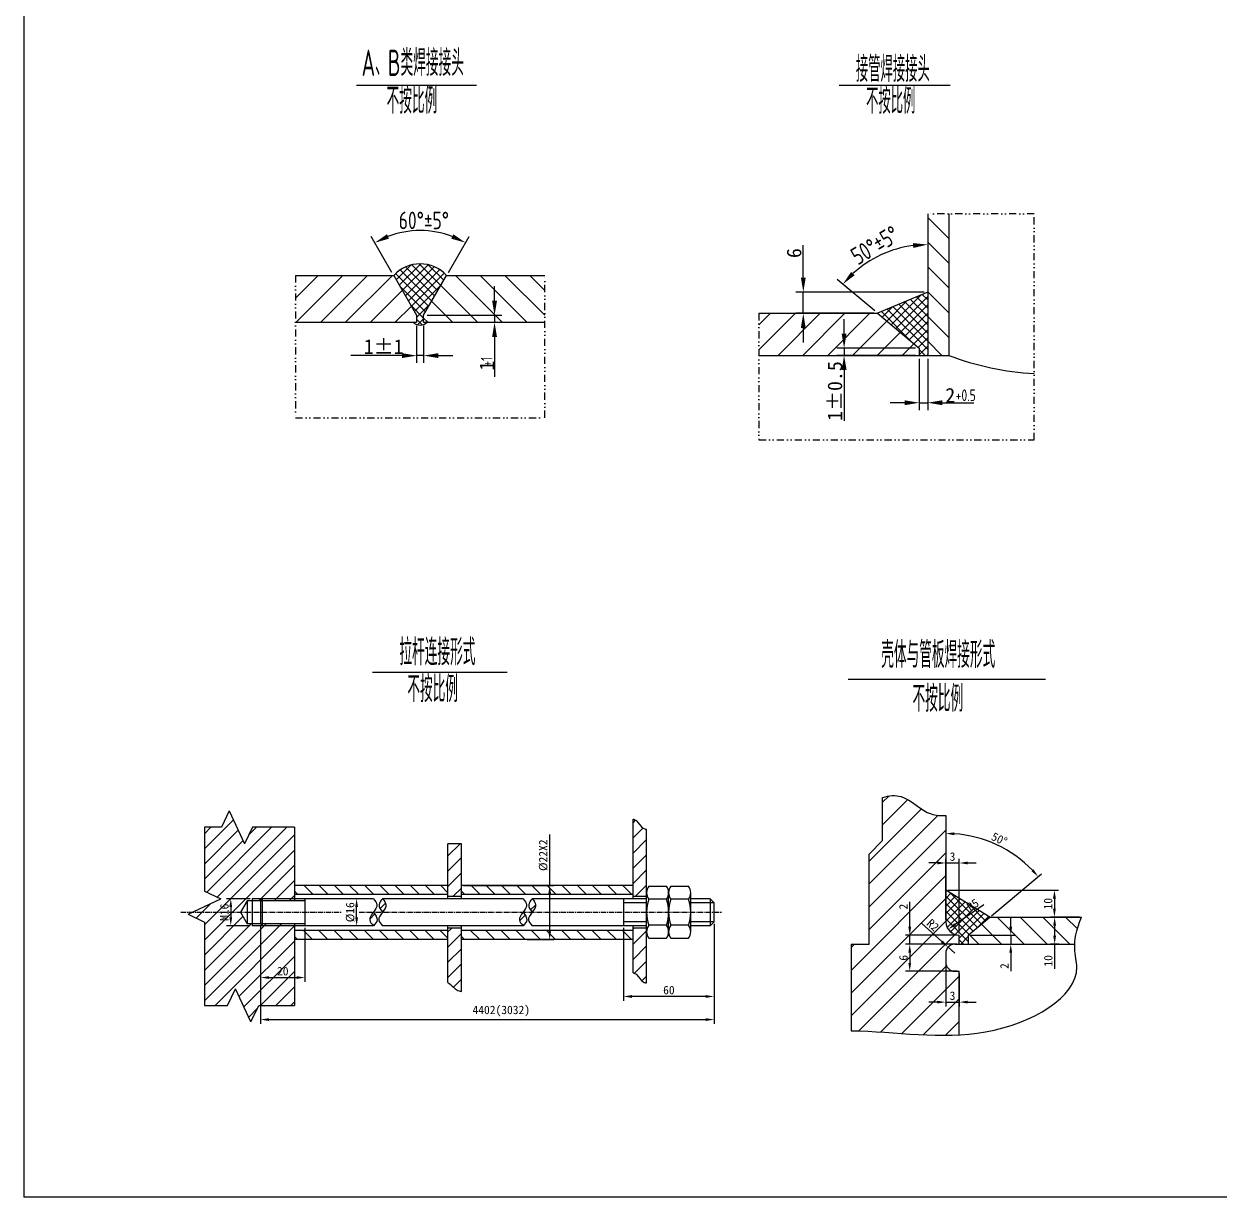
# Model space of a CAD drawing. Header units: millimetres. Extents: x -79479 to -67856, y 5358 to 13535.
# Drawn here: x -79479 to -75238, y 5358 to 9520 of the extents above; entities that cross this region are included whole.
import ezdxf
from ezdxf.enums import TextEntityAlignment as Align
from ezdxf.lldxf.tags import DXFTag

# ---------------------------------------------------------------- set-up
doc = ezdxf.new("R2010")
doc.units = ezdxf.units.MM
doc.linetypes.add('CENTER2', pattern=[28.575, 19.05, -3.175, 3.175, -3.175])
doc.linetypes.add('DIVIDE', pattern=[31.75, 12.7, -6.35, 0, -6.35, 0, -6.35])
for name, color, linetype in [('1', 1, 'Continuous'), ('2', 2, 'DASHED'), ('DIM', 7, 'Continuous'), ('中心线', 1, 'CENTER2'), ('剖面线', 4, 'Continuous'), ('明细', 6, 'Continuous'), ('标注文字', 6, 'Continuous'), ('粗实线', 7, 'Continuous'), ('细实线', 3, 'Continuous')]:
    doc.layers.add(name, color=color, linetype=linetype)
doc.styles.add('SBHZ', font='gbenor.shx', dxfattribs={"width": 0.85, "bigfont": 'gbcbig.shx'})
tags = doc.linetypes.add('DASHED', pattern=[0.75, 0.5, -0.25]).pattern_tags.tags
tags[6:7] = [DXFTag(74, 4), DXFTag(75, 0), DXFTag(340, '0'), DXFTag(46, 1.0), DXFTag(50, 0.0), DXFTag(44, 0.0), DXFTag(45, 0.0)]
tags[4:5] = [DXFTag(74, 4), DXFTag(75, 0), DXFTag(340, '0'), DXFTag(46, 1.0), DXFTag(50, 0.0), DXFTag(44, 0.0), DXFTag(45, 0.0)]
doc.dimstyles.new('ISO-25', dxfattribs={"dimtxt": 2.5, "dimasz": 2.5, "dimexe": 1.25, "dimexo": 0.625, "dimtad": 1, "dimdsep": 46, "dimtxsty": 'Standard', "dimcen": 2.5, "dimadec": 0, "dimazin": 0, "dimtfac": 1, "dimtmove": 0, "dimatfit": 3, "dimfxl": 0, "dimarcsym": 0})
pattern_1 = [(45, (-135349.296, -59050.737), (-26.940768, 26.940768), [])]

# ---------------------------------------------------------------- blocks, each defined once
blk = doc.blocks.new('*D67')
at = {"layer": 'Defpoints', "color": 0}
for p in [(-76207.8, 6711.8), (-75972.7, 6577.3), (-76207.8, 6366.8), (-76051.6, 6350.8), (-76127.8, 6286.8)]:
    blk.add_point(p, dxfattribs=at)
at = {"layer": '细实线', "color": 0, "lineweight": -2}
blk.add_line((-76045.8, 6355.7), (-75868.5, 6504.5), dxfattribs=at)
blk.add_arc((-76207.8, 6219.7), 428, 44.0169, 85.9831, dxfattribs=at)
at = {"layer": '细实线', "color": 0}
for points in [[(-76178, 6641.7), (-76177.7, 6651.7), (-76207.8, 6647.7)], [(-75896.3, 6520.5), (-75903.8, 6513.8), (-75880, 6494.8)]]:
    blk.add_solid(points, dxfattribs=at)
at = {"layer": '细实线', "color": 0, "insert": (-76017.5, 6628), "char_height": 30, "attachment_point": 5, "rotation": 335}
blk.add_mtext('50°', dxfattribs=at)
blk = doc.blocks.new('*D68')
at = {"layer": 'Defpoints', "color": 0}
for p in [(-75725.7, 6350.8), (-75821.5, 6254.8), (-75799.4, 6254.8)]:
    blk.add_point(p, dxfattribs=at)
at = {"layer": '细实线', "color": 0, "lineweight": -2}
for p, q in [((-75733.2, 6350.8), (-75836.5, 6350.8)), ((-75821.5, 6320.8), (-75821.5, 6284.8)), ((-75806.9, 6254.8), (-75836.5, 6254.8)), ((-75821.5, 6254.8), (-75821.5, 6167))]:
    blk.add_line(p, q, dxfattribs=at)
at = {"layer": '细实线', "color": 0}
for points in [[(-75826.5, 6320.8), (-75816.5, 6320.8), (-75821.5, 6350.8)], [(-75826.5, 6284.8), (-75816.5, 6284.8), (-75821.5, 6254.8)]]:
    blk.add_solid(points, dxfattribs=at)
at = {"layer": '细实线', "color": 0, "insert": (-75844, 6195.9), "char_height": 30, "attachment_point": 5, "rotation": 90}
blk.add_mtext('10', dxfattribs=at)
blk = doc.blocks.new('*D69')
at = {"layer": 'Defpoints', "color": 0}
for p in [(-76207.8, 6446.8), (-76051.6, 6350.8), (-75822.2, 6350.8)]:
    blk.add_point(p, dxfattribs=at)
at = {"layer": '细实线', "color": 0, "lineweight": -2}
for p, q in [((-76200.3, 6446.8), (-75807.2, 6446.8)), ((-75822.2, 6416.8), (-75822.2, 6380.8)), ((-76044.1, 6350.8), (-75807.2, 6350.8))]:
    blk.add_line(p, q, dxfattribs=at)
at = {"layer": '细实线', "color": 0}
for points in [[(-75827.2, 6416.8), (-75817.2, 6416.8), (-75822.2, 6446.8)], [(-75827.2, 6380.8), (-75817.2, 6380.8), (-75822.2, 6350.8)]]:
    blk.add_solid(points, dxfattribs=at)
at = {"layer": '细实线', "color": 0, "insert": (-75844.7, 6398.8), "char_height": 30, "attachment_point": 5, "rotation": 90}
blk.add_mtext('10', dxfattribs=at)
blk = doc.blocks.new('*D70')
at = {"layer": 'Defpoints', "color": 0}
for p in [(-76199.6, 6244.3), (-76175.8, 6222.8)]:
    blk.add_point(p, dxfattribs=at)
at = {"layer": '细实线', "color": 0, "lineweight": -2}
for p, q in [((-76292.5, 6328), (-76221.9, 6264.4)), ((-76175.8, 6222.8), (-76199.6, 6244.3))]:
    blk.add_line(p, q, dxfattribs=at)
at = {"layer": '细实线', "color": 0}
blk.add_solid([(-76218.5, 6268.1), (-76225.2, 6260.6), (-76199.6, 6244.3)], dxfattribs=at)
at = {"layer": '细实线', "color": 0, "insert": (-76253.3, 6322.9), "char_height": 30, "attachment_point": 5, "rotation": 317.9677}
blk.add_mtext('R2', dxfattribs=at)
blk = doc.blocks.new('*D71')
at = {"layer": 'Defpoints', "color": 0}
for p in [(-76159.8, 6286.8), (-76335.6, 6254.8), (-76159.8, 6254.8)]:
    blk.add_point(p, dxfattribs=at)
at = {"layer": '细实线', "color": 0, "lineweight": -2}
for p, q in [((-76335.6, 6316.8), (-76335.6, 6405.7)), ((-76167.3, 6286.8), (-76350.6, 6286.8)), ((-76335.6, 6254.8), (-76335.6, 6286.8)), ((-76167.3, 6254.8), (-76350.6, 6254.8)), ((-76335.6, 6224.8), (-76335.6, 6194.8))]:
    blk.add_line(p, q, dxfattribs=at)
at = {"layer": '细实线', "color": 0}
for points in [[(-76340.6, 6316.8), (-76330.6, 6316.8), (-76335.6, 6286.8)], [(-76340.6, 6224.8), (-76330.6, 6224.8), (-76335.6, 6254.8)]]:
    blk.add_solid(points, dxfattribs=at)
at = {"layer": '细实线', "color": 0, "insert": (-76358.1, 6388.2), "char_height": 30, "attachment_point": 5, "rotation": 90}
blk.add_mtext('2', dxfattribs=at)
blk = doc.blocks.new('*D72')
at = {"layer": 'Defpoints', "color": 0}
for p in [(-76159.8, 6254.8), (-76335.6, 6158.8), (-76159.8, 6158.8)]:
    blk.add_point(p, dxfattribs=at)
at = {"layer": '细实线', "color": 0, "lineweight": -2}
for p, q in [((-76167.3, 6254.8), (-76350.6, 6254.8)), ((-76335.6, 6224.8), (-76335.6, 6188.8)), ((-76167.3, 6158.8), (-76350.6, 6158.8))]:
    blk.add_line(p, q, dxfattribs=at)
at = {"layer": '细实线', "color": 0}
for points in [[(-76340.6, 6224.8), (-76330.6, 6224.8), (-76335.6, 6254.8)], [(-76340.6, 6188.8), (-76330.6, 6188.8), (-76335.6, 6158.8)]]:
    blk.add_solid(points, dxfattribs=at)
at = {"layer": '细实线', "color": 0, "insert": (-76358.1, 6206.8), "char_height": 30, "attachment_point": 5, "rotation": 90}
blk.add_mtext('6', dxfattribs=at)
blk = doc.blocks.new('*D73')
at = {"layer": 'Defpoints', "color": 0}
for p in [(-76207.8, 6190.8), (-76159.8, 6158.8), (-76159.8, 6049.5)]:
    blk.add_point(p, dxfattribs=at)
at = {"layer": '细实线', "color": 0, "lineweight": -2}
for p, q in [((-76207.8, 6183.3), (-76207.8, 6034.5)), ((-76159.8, 6151.3), (-76159.8, 6034.5)), ((-76237.8, 6049.5), (-76267.8, 6049.5)), ((-76207.8, 6049.5), (-76159.8, 6049.5)), ((-76129.8, 6049.5), (-76099.8, 6049.5))]:
    blk.add_line(p, q, dxfattribs=at)
at = {"layer": '细实线', "color": 0}
for points in [[(-76237.8, 6054.5), (-76237.8, 6044.5), (-76207.8, 6049.5)], [(-76129.8, 6054.5), (-76129.8, 6044.5), (-76159.8, 6049.5)]]:
    blk.add_solid(points, dxfattribs=at)
at = {"layer": '细实线', "color": 0, "insert": (-76183.8, 6072), "char_height": 30, "attachment_point": 5}
blk.add_mtext('3', dxfattribs=at)
blk = doc.blocks.new('*D74')
at = {"layer": 'Defpoints', "color": 0}
for p in [(-76127.8, 6286.8), (-76127.8, 6254.8), (-75977.2, 6254.8)]:
    blk.add_point(p, dxfattribs=at)
at = {"layer": '细实线', "color": 0, "lineweight": -2}
for p, q in [((-75977.2, 6316.8), (-75977.2, 6346.8)), ((-76120.3, 6286.8), (-75962.2, 6286.8)), ((-75977.2, 6286.8), (-75977.2, 6254.8)), ((-76120.3, 6254.8), (-75962.2, 6254.8)), ((-75977.2, 6224.8), (-75977.2, 6159.8))]:
    blk.add_line(p, q, dxfattribs=at)
at = {"layer": '细实线', "color": 0}
for points in [[(-75982.2, 6316.8), (-75972.2, 6316.8), (-75977.2, 6286.8)], [(-75982.2, 6224.8), (-75972.2, 6224.8), (-75977.2, 6254.8)]]:
    blk.add_solid(points, dxfattribs=at)
at = {"layer": '细实线', "color": 0, "insert": (-75999.7, 6177.3), "char_height": 30, "attachment_point": 5, "rotation": 90}
blk.add_mtext('2', dxfattribs=at)
blk = doc.blocks.new('*D75')
at = {"layer": 'Defpoints', "color": 0}
for p in [(-76159.8, 6543.1), (-76207.8, 6334.8), (-76159.8, 6286.8)]:
    blk.add_point(p, dxfattribs=at)
at = {"layer": '细实线', "color": 0, "lineweight": -2}
for p, q in [((-76237.8, 6543.1), (-76267.8, 6543.1)), ((-76207.8, 6342.3), (-76207.8, 6558.1)), ((-76207.8, 6543.1), (-76159.8, 6543.1)), ((-76159.8, 6294.3), (-76159.8, 6558.1)), ((-76129.8, 6543.1), (-76099.8, 6543.1))]:
    blk.add_line(p, q, dxfattribs=at)
at = {"layer": '细实线', "color": 0}
for points in [[(-76237.8, 6548.1), (-76237.8, 6538.1), (-76207.8, 6543.1)], [(-76129.8, 6548.1), (-76129.8, 6538.1), (-76159.8, 6543.1)]]:
    blk.add_solid(points, dxfattribs=at)
at = {"layer": '细实线', "color": 0, "insert": (-76183.8, 6565.6), "char_height": 30, "attachment_point": 5}
blk.add_mtext('3', dxfattribs=at)
blk = doc.blocks.new('*D76')
at = {"layer": 'Defpoints', "color": 0}
for p in [(-76159.8, 6334.8), (-76199.6, 6307.9)]:
    blk.add_point(p, dxfattribs=at)
at = {"layer": '细实线', "color": 0, "lineweight": -2}
blk.add_line((-76072.3, 6394.2), (-76174.7, 6324.7), dxfattribs=at)
at = {"layer": '细实线', "color": 0}
blk.add_solid([(-76177.5, 6328.9), (-76171.9, 6320.6), (-76199.6, 6307.9)], dxfattribs=at)
at = {"layer": '细实线', "color": 0, "insert": (-76111.8, 6394.6), "char_height": 30, "attachment_point": 5, "rotation": 34.1439}
blk.add_mtext('R5', dxfattribs=at)
blk = doc.blocks.new('*D38')
at = {"layer": 'Defpoints', "color": 0}
for p in [(-78639.1, 6327.6), (-77029.6, 6334.7), (-77029.6, 5987.5)]:
    blk.add_point(p, dxfattribs=at)
at = {"layer": '细实线', "color": 0, "lineweight": -2}
for p, q in [((-78639.1, 6320.1), (-78639.1, 5972.5)), ((-77029.6, 6327.2), (-77029.6, 5972.5)), ((-78609.1, 5987.5), (-77059.6, 5987.5))]:
    blk.add_line(p, q, dxfattribs=at)
at = {"layer": '细实线', "color": 0}
for points in [[(-78609.1, 5992.5), (-78609.1, 5982.5), (-78639.1, 5987.5)], [(-77059.6, 5992.5), (-77059.6, 5982.5), (-77029.6, 5987.5)]]:
    blk.add_solid(points, dxfattribs=at)
at = {"layer": '细实线', "color": 0, "insert": (-77785, 6017.9), "char_height": 30, "attachment_point": 5}
blk.add_mtext('4402(3032)', dxfattribs=at)
blk = doc.blocks.new('*D24')
at = {"layer": 'Defpoints', "color": 0}
for p in [(-77351.1, 6320.4), (-77029.6, 6320.4), (-77351.1, 6069.5)]:
    blk.add_point(p, dxfattribs=at)
at = {"layer": '细实线', "color": 0, "lineweight": -2}
for p, q in [((-77351.1, 6312.9), (-77351.1, 6054.5)), ((-77029.6, 6312.9), (-77029.6, 6054.5)), ((-77059.6, 6069.5), (-77321.1, 6069.5))]:
    blk.add_line(p, q, dxfattribs=at)
at = {"layer": '细实线', "color": 0}
for points in [[(-77321.1, 6074.5), (-77321.1, 6064.5), (-77351.1, 6069.5)], [(-77059.6, 6074.5), (-77059.6, 6064.5), (-77029.6, 6069.5)]]:
    blk.add_solid(points, dxfattribs=at)
at = {"layer": '细实线', "color": 0, "insert": (-77190.3, 6092), "char_height": 30, "attachment_point": 5}
blk.add_mtext('60', dxfattribs=at)
blk = doc.blocks.new('*D39')
at = {"layer": 'Defpoints', "color": 0}
for p in [(-78298.3, 6416.4), (-78238.8, 6416.4), (-78238.8, 6320.4)]:
    blk.add_point(p, dxfattribs=at)
at = {"layer": '细实线', "color": 0, "lineweight": -2}
for p, q in [((-78246.3, 6416.4), (-78313.3, 6416.4)), ((-78298.3, 6350.4), (-78298.3, 6386.4)), ((-78246.3, 6320.4), (-78313.3, 6320.4))]:
    blk.add_line(p, q, dxfattribs=at)
at = {"layer": '细实线', "color": 0}
for points in [[(-78303.3, 6386.4), (-78293.3, 6386.4), (-78298.3, 6416.4)], [(-78303.3, 6350.4), (-78293.3, 6350.4), (-78298.3, 6320.4)]]:
    blk.add_solid(points, dxfattribs=at)
at = {"layer": '细实线', "color": 0, "insert": (-78320.8, 6368.4), "char_height": 30, "attachment_point": 5, "rotation": 90}
blk.add_mtext('%%C16', dxfattribs=at)
blk = doc.blocks.new('*D40')
at = {"layer": 'Defpoints', "color": 0}
for p in [(-78669.1, 6416.4), (-78744.9, 6320.4), (-78669.1, 6320.4)]:
    blk.add_point(p, dxfattribs=at)
at = {"layer": '细实线', "color": 0, "lineweight": -2}
for p, q in [((-78676.6, 6416.4), (-78759.9, 6416.4)), ((-78744.9, 6386.4), (-78744.9, 6350.4)), ((-78676.6, 6320.4), (-78759.9, 6320.4))]:
    blk.add_line(p, q, dxfattribs=at)
at = {"layer": '细实线', "color": 0}
for points in [[(-78749.9, 6386.4), (-78739.9, 6386.4), (-78744.9, 6416.4)], [(-78749.9, 6350.4), (-78739.9, 6350.4), (-78744.9, 6320.4)]]:
    blk.add_solid(points, dxfattribs=at)
at = {"layer": '细实线', "color": 0, "insert": (-78767.4, 6368.4), "char_height": 30, "attachment_point": 5, "rotation": 90}
blk.add_mtext('M16', dxfattribs=at)
blk = doc.blocks.new('*D25')
at = {"layer": 'Defpoints', "color": 0}
for p in [(-77926.5, 6463.1), (-77613.3, 6463.1), (-77700.1, 6271.1)]:
    blk.add_point(p, dxfattribs=at)
at = {"layer": '细实线', "color": 0, "lineweight": -2}
for p, q in [((-77613.3, 6463.1), (-77613.3, 6644.5)), ((-77919, 6463.1), (-77598.3, 6463.1)), ((-77613.3, 6301.1), (-77613.3, 6433.1)), ((-77692.6, 6271.1), (-77598.3, 6271.1))]:
    blk.add_line(p, q, dxfattribs=at)
at = {"layer": '细实线', "color": 0}
for points in [[(-77618.3, 6433.1), (-77608.3, 6433.1), (-77613.3, 6463.1)], [(-77618.3, 6301.1), (-77608.3, 6301.1), (-77613.3, 6271.1)]]:
    blk.add_solid(points, dxfattribs=at)
at = {"layer": '细实线', "color": 0, "insert": (-77635.8, 6570.6), "char_height": 30, "attachment_point": 5, "rotation": 90}
blk.add_mtext('%%C22X2', dxfattribs=at)
blk = doc.blocks.new('*D41')
at = {"layer": 'Defpoints', "color": 0}
for p in [(-78639.1, 6327.6), (-78481.5, 6320.4), (-78481.5, 6136.6)]:
    blk.add_point(p, dxfattribs=at)
at = {"layer": '细实线', "color": 0, "lineweight": -2}
for p, q in [((-78639.1, 6320.1), (-78639.1, 6121.6)), ((-78481.5, 6312.9), (-78481.5, 6121.6)), ((-78609.1, 6136.6), (-78511.5, 6136.6))]:
    blk.add_line(p, q, dxfattribs=at)
at = {"layer": '细实线', "color": 0}
for points in [[(-78609.1, 6141.6), (-78609.1, 6131.6), (-78639.1, 6136.6)], [(-78511.5, 6141.6), (-78511.5, 6131.6), (-78481.5, 6136.6)]]:
    blk.add_solid(points, dxfattribs=at)
at = {"layer": '细实线', "color": 0, "insert": (-78560.3, 6159.1), "char_height": 30, "attachment_point": 5}
blk.add_mtext('20', dxfattribs=at)

msp = doc.modelspace()

# ---------------------------------------------------------------- hatches: boundary and pattern name
at = {"layer": '剖面线'}
h = msp.add_hatch(dxfattribs=at)
h.set_pattern_fill('ANSI31', color=6, scale=18, style=0)
h.set_pattern_definition([(45, (-76149.7, 3727.476), (-40.4112, 40.4112), [])])
edge = h.paths.add_edge_path()
edge.add_spline(control_points=[(-76207.842, 6711.845), (-76225.682, 6710.677), (-76283.683, 6713.468), (-76348.177, 6789.133), (-76409.006, 6782.482), (-76431.842, 6775.426)], knot_values=[39.71796386, 39.71796386, 39.71796386, 39.71796386, 66.06975113, 127.69438349, 162.92506077, 162.92506077, 162.92506077, 162.92506077], degree=3, periodic=0)
edge.add_line((-76431.842, 6775.426), (-76431.842, 6622.848))
edge.add_line((-76431.842, 6622.848), (-76479.842, 6574.848))
edge.add_line((-76479.842, 6574.848), (-76479.842, 6254.848))
edge.add_line((-76479.842, 6254.848), (-76543.842, 6254.848))
edge.add_line((-76543.842, 6254.848), (-76543.842, 5947.818))
edge.add_spline(control_points=[(-76543.842, 5947.818), (-76416.763, 5946.309), (-76287.393, 5926.373), (-76159.842, 5933.22)], knot_values=[30.32287543, 30.32287543, 30.32287543, 30.32287543, 54.235456, 54.235456, 54.235456, 54.235456], degree=3, periodic=0)
edge.add_line((-76159.842, 5933.22), (-76159.842, 6158.848))
edge.add_line((-76159.842, 6158.848), (-76175.842, 6158.848))
edge.add_arc((-76175.842, 6190.848), 32, 180, 270, ccw=False)
edge.add_line((-76207.842, 6190.848), (-76207.842, 6222.848))
edge.add_arc((-76175.842, 6222.848), 32, 90, 180, ccw=False)
edge.add_line((-76175.842, 6254.848), (-76159.842, 6254.848))
edge.add_line((-76159.842, 6254.848), (-76159.842, 6286.848))
edge.add_arc((-76159.842, 6334.848), 48, 180, 270, ccw=False)
edge.add_line((-76207.842, 6334.848), (-76207.842, 6711.845))
h.paths.add_polyline_path([(-76262.327, 6361.391), (-76214.047, 6317.871), (-76244.177, 6284.446), (-76292.457, 6327.967)], flags=24)
h.paths.add_polyline_path([(-76380.566, 6370.681), (-76380.566, 6405.681), (-76335.566, 6405.681), (-76335.566, 6370.681)], flags=24)
h.paths.add_polyline_path([(-76380.566, 6190.062), (-76380.566, 6223.633), (-76335.566, 6223.633), (-76335.566, 6190.062)], flags=24)
h.paths.add_polyline_path([(-76201.342, 6094.468), (-76166.342, 6094.468), (-76166.342, 6049.468), (-76201.342, 6049.468)], flags=24)
h = msp.add_hatch(dxfattribs=at)
h.set_pattern_fill('ANSI31', color=6, scale=12, style=0)
h.set_pattern_definition([(45, (-95018.47, 973.81), (-26.94077, 26.94077), [])])
h.paths.add_polyline_path([(-78519.115, 6669.676), (-78668.121, 6669.676), (-78695.654, 6611.598), (-78750.72, 6727.755), (-78778.253, 6669.676), (-78838.454, 6669.676), (-78838.454, 6443.698), (-78780.375, 6416.165), (-78881.08, 6368.424), (-78710.67, 6368.424), (-78687.115, 6409.224), (-78669.115, 6409.224), (-78669.115, 6416.424), (-78519.115, 6416.424)])
h.paths.add_polyline_path([(-78519.115, 6320.424), (-78669.115, 6320.424), (-78669.115, 6327.624), (-78687.115, 6327.624), (-78710.67, 6368.424), (-78881.08, 6368.424), (-78896.532, 6361.099), (-78838.454, 6333.566), (-78838.454, 6037.968), (-78755.97, 6037.968), (-78728.437, 6096.046), (-78673.371, 5979.889), (-78645.838, 6037.968), (-78519.115, 6037.968)])
h.paths.add_polyline_path([(-78631.915, 6416.424), (-78669.115, 6416.424), (-78669.115, 6409.224), (-78639.115, 6409.224)], flags=16)
h.paths.add_polyline_path([(-78519.115, 6416.424), (-78631.915, 6416.424), (-78631.915, 6409.224), (-78519.115, 6409.224)], flags=17)
h.paths.add_polyline_path([(-78631.915, 6416.424), (-78639.115, 6409.224), (-78631.915, 6409.224)], flags=0)
h.paths.add_polyline_path([(-78519.115, 6327.624), (-78631.915, 6327.624), (-78631.915, 6320.424), (-78519.115, 6320.424)], flags=17)
h.paths.add_polyline_path([(-78631.915, 6327.624), (-78639.115, 6327.624), (-78631.915, 6320.424)], flags=17)
h.paths.add_polyline_path([(-78639.115, 6327.624), (-78669.115, 6327.624), (-78669.115, 6320.424), (-78631.915, 6320.424)], flags=17)
h.paths.add_polyline_path([(-78789.922, 6325.924), (-78789.922, 6410.924), (-78744.922, 6410.924), (-78744.922, 6325.924)], flags=9)
h.paths.add_polyline_path([(-78590.313, 6181.618), (-78530.313, 6181.618), (-78530.313, 6136.618), (-78590.313, 6136.618)], flags=24)
h = msp.add_hatch(dxfattribs=at)
h.set_pattern_fill('ANSI31', color=6, scale=12, style=0)
h.set_pattern_definition(pattern_1)
h.paths.add_polyline_path([(-77974.464, 6424.424), (-77926.464, 6424.424), (-77926.464, 6611.296), (-77974.464, 6611.296)])
edge = h.paths.add_edge_path()
edge.add_spline(control_points=[(-77974.464, 6119.688), (-77963.982, 6111.818), (-77949.408, 6094.093), (-77932.126, 6087.904), (-77926.464, 6086.88)], knot_values=[22.44319527, 22.44319527, 22.44319527, 22.44319527, 32.51627517, 37.14928068, 37.14928068, 37.14928068, 37.14928068], degree=3, periodic=0)
edge.add_line((-77926.464, 6086.88), (-77926.464, 6312.424))
edge.add_line((-77926.464, 6312.424), (-77974.464, 6312.424))
edge.add_line((-77974.464, 6312.424), (-77974.464, 6119.688))
edge = h.paths.add_edge_path()
edge.add_line((-77317.605, 6424.424), (-77269.605, 6424.424))
edge.add_line((-77269.605, 6424.424), (-77269.605, 6663.593))
edge.add_spline(control_points=[(-77269.605, 6663.593), (-77273.894, 6663.326), (-77287.615, 6666.016), (-77300.272, 6691.571), (-77313.182, 6698.156), (-77317.605, 6699.115)], knot_values=[21.69993735, 21.69993735, 21.69993735, 21.69993735, 25.35030743, 34.17030441, 38.36475505, 38.36475505, 38.36475505, 38.36475505], degree=3, periodic=0)
edge.add_line((-77317.605, 6699.115), (-77317.605, 6424.424))
edge = h.paths.add_edge_path()
edge.add_spline(control_points=[(-77317.605, 6153.865), (-77313.182, 6152.907), (-77300.272, 6146.322), (-77287.615, 6120.766), (-77273.894, 6118.076), (-77269.605, 6118.343)], knot_values=[21.69993735, 21.69993735, 21.69993735, 21.69993735, 25.894388, 34.71438498, 38.36475505, 38.36475505, 38.36475505, 38.36475505], degree=3, periodic=0)
edge.add_line((-77269.605, 6118.343), (-77269.605, 6312.424))
edge.add_line((-77269.605, 6312.424), (-77317.605, 6312.424))
edge.add_line((-77317.605, 6312.424), (-77317.605, 6153.865))
h = msp.add_hatch(dxfattribs=at)
h.set_pattern_fill('ANSI31', color=6, scale=12, angle=90, style=0)
h.set_pattern_definition([(135, (-129180.96, -60679.65), (-26.940768, -26.940768), [])])
h.paths.add_polyline_path([(-77974.464, 6431.068), (-77974.464, 6463.068), (-78519.115, 6463.068), (-78519.115, 6431.068)])
h.paths.add_polyline_path([(-77974.464, 6271.068), (-77974.464, 6303.068), (-78519.115, 6303.068), (-78519.115, 6271.068)])
h.paths.add_polyline_path([(-77317.605, 6431.068), (-77317.605, 6463.068), (-77926.464, 6463.068), (-77926.464, 6431.068)])
h.paths.add_polyline_path([(-77317.605, 6271.068), (-77317.605, 6303.068), (-77926.464, 6303.068), (-77926.464, 6271.068)])
h = msp.add_hatch(dxfattribs=at)
h.set_pattern_fill('ANSI37', color=6, scale=6, style=0)
h.set_pattern_definition([(45, (-76149.702, 3727.476), (-13.47038, 13.47038), []), (135, (-76149.702, 3727.476), (-13.47038, -13.47038), [])])
h.paths.add_polyline_path([(-76051.57, 6350.848), (-76207.842, 6446.848), (-76207.842, 6334.848, 0.41421356), (-76159.842, 6286.848), (-76159.842, 6254.848), (-76127.842, 6254.848), (-76127.842, 6286.848)])
h.paths.add_polyline_path([(-76151.305, 6395.01), (-76097.509, 6431.492), (-76072.251, 6394.249), (-76126.047, 6357.766)], flags=24)
h = msp.add_hatch(dxfattribs=at)
h.set_pattern_fill('ANSI31', color=6, scale=12, style=0)
h.set_pattern_definition(pattern_1)
edge = h.paths.add_edge_path()
edge.add_spline(control_points=[(-78238.829, 6320.424), (-78232.623, 6327.281), (-78218.83, 6342.52), (-78231.918, 6359.205), (-78238.829, 6368.424)], knot_values=[13.51375385, 13.51375385, 13.51375385, 13.51375385, 19.68259861, 27.22434757, 27.22434757, 27.22434757, 27.22434757], degree=3, periodic=0)
edge.add_spline(control_points=[(-78238.829, 6368.424), (-78245.741, 6359.205), (-78258.829, 6342.52), (-78245.036, 6327.281), (-78238.829, 6320.424)], knot_values=[13.51375385, 13.51375385, 13.51375385, 13.51375385, 21.05550281, 27.22434757, 27.22434757, 27.22434757, 27.22434757], degree=3, periodic=0)
edge = h.paths.add_edge_path()
edge.add_spline(control_points=[(-78206.502, 6368.424), (-78199.758, 6377.42), (-78187.876, 6394.011), (-78200.674, 6409.41), (-78206.502, 6416.424)], knot_values=[0, 0, 0, 0, 7.35896075, 13.51375385, 13.51375385, 13.51375385, 13.51375385], degree=3, periodic=0)
edge.add_spline(control_points=[(-78206.502, 6416.424), (-78212.331, 6409.41), (-78225.128, 6394.011), (-78213.246, 6377.42), (-78206.502, 6368.424)], knot_values=[0, 0, 0, 0, 6.1547931, 13.51375385, 13.51375385, 13.51375385, 13.51375385], degree=3, periodic=0)
edge = h.paths.add_edge_path()
edge.add_spline(control_points=[(-77707.741, 6320.424), (-77701.535, 6327.281), (-77687.742, 6342.52), (-77700.83, 6359.205), (-77707.741, 6368.424)], knot_values=[13.51375385, 13.51375385, 13.51375385, 13.51375385, 19.68259861, 27.22434757, 27.22434757, 27.22434757, 27.22434757], degree=3, periodic=0)
edge.add_spline(control_points=[(-77707.741, 6368.424), (-77714.653, 6359.205), (-77727.741, 6342.52), (-77713.947, 6327.281), (-77707.741, 6320.424)], knot_values=[13.51375385, 13.51375385, 13.51375385, 13.51375385, 21.05550281, 27.22434757, 27.22434757, 27.22434757, 27.22434757], degree=3, periodic=0)
edge = h.paths.add_edge_path()
edge.add_spline(control_points=[(-77675.414, 6416.424), (-77681.242, 6409.41), (-77694.04, 6394.011), (-77682.158, 6377.42), (-77675.414, 6368.424)], knot_values=[0, 0, 0, 0, 6.1547931, 13.51375385, 13.51375385, 13.51375385, 13.51375385], degree=3, periodic=0)
edge.add_spline(control_points=[(-77675.414, 6368.424), (-77668.67, 6377.42), (-77656.788, 6394.011), (-77669.585, 6409.41), (-77675.414, 6416.424)], knot_values=[0, 0, 0, 0, 7.35896075, 13.51375385, 13.51375385, 13.51375385, 13.51375385], degree=3, periodic=0)
h = msp.add_hatch(dxfattribs=at)
h.set_pattern_fill('ANSI31', color=6, scale=18, angle=90, style=0)
h.set_pattern_definition([(135, (-76149.7, 3727.476), (-40.4112, -40.4112), [])])
edge = h.paths.add_edge_path()
edge.add_spline(control_points=[(-75750.07, 6254.848), (-75749.134, 6279.897), (-75743.2, 6310.605), (-75725.683, 6350.848)], knot_values=[98.26104841, 98.26104841, 98.26104841, 98.26104841, 103.24850714, 103.24850714, 103.24850714, 103.24850714], degree=3, periodic=0)
edge.add_line((-75725.683, 6350.848), (-76051.57, 6350.848))
edge.add_line((-76051.57, 6350.848), (-76127.842, 6286.848))
edge.add_line((-76127.842, 6286.848), (-76127.842, 6254.848))
edge.add_line((-76127.842, 6254.848), (-75750.07, 6254.848))

# ---------------------------------------------------------------- linework, layer by layer
at = {"color": 6}
for p, q in [((-76197.36, 8759.013), (-76272.009, 8833.662)), ((-76197.36, 8671.037), (-76272.009, 8745.687)), ((-78157.63, 8611.467), (-78104.196, 8664.902)), ((-78146.896, 8592.876), (-78070.978, 8668.795)), ((-78136.163, 8574.285), (-78044.797, 8665.65)), ((-78125.429, 8555.693), (-78022.686, 8658.436)), ((-78021.179, 8554.44), (-78124.573, 8657.834)), ((-78010.445, 8573.031), (-78102.689, 8665.275)), ((-77999.711, 8591.623), (-78076.839, 8668.75)), ((-77988.978, 8610.214), (-78044.299, 8665.536)), ((-76197.36, 8583.062), (-76272.009, 8657.712)), ((-78515.31, 8547.362), (-78435.334, 8627.338)), ((-78513.247, 8461.45), (-78347.359, 8627.338)), ((-78425.272, 8461.45), (-78259.384, 8627.338)), ((-78337.296, 8461.45), (-78171.408, 8627.338)), ((-78042.646, 8517.257), (-78159.813, 8634.424)), ((-78031.913, 8535.849), (-78143.473, 8647.409)), ((-78114.695, 8537.102), (-78003.602, 8648.195)), ((-78103.961, 8518.51), (-77987.096, 8635.376)), ((-77781.886, 8461.45), (-77947.774, 8627.338)), ((-77693.911, 8461.45), (-77859.799, 8627.338)), ((-77630.574, 8486.088), (-77771.824, 8627.338)), ((-77630.574, 8574.063), (-77683.848, 8627.338)), ((-78249.321, 8461.45), (-78136.281, 8574.49)), ((-78053.38, 8498.666), (-78145.948, 8591.234)), ((-78093.228, 8499.919), (-77997.236, 8595.911)), ((-77869.862, 8461.45), (-77999.83, 8591.418)), ((-76197.36, 8495.087), (-76272.009, 8569.736)), ((-78085.384, 8478.438), (-78037.295, 8526.527)), ((-77957.837, 8461.45), (-78032.031, 8535.644)), ((-76417.19, 8465.741), (-76345.821, 8537.11)), ((-76401.244, 8452.362), (-76295.342, 8558.264)), ((-76385.299, 8438.982), (-76272.009, 8552.271)), ((-76272.009, 8423.111), (-76374.141, 8525.242)), ((-76272.009, 8452.436), (-76353.476, 8533.902)), ((-76272.009, 8481.761), (-76332.811, 8542.562)), ((-76272.009, 8511.086), (-76312.145, 8551.222)), ((-76272.009, 8540.411), (-76291.48, 8559.882)), ((-78161.345, 8461.45), (-78104.08, 8518.715)), ((-78060.501, 8476.461), (-78105.889, 8521.85)), ((-76870.933, 8451.875), (-76829.416, 8493.392)), ((-76870.933, 8363.9), (-76741.44, 8493.392)), ((-76802.764, 8344.093), (-76653.465, 8493.392)), ((-76714.789, 8344.093), (-76565.49, 8493.392)), ((-76626.813, 8344.093), (-76477.514, 8493.392)), ((-76449.08, 8492.501), (-76446.78, 8494.801)), ((-76326.612, 8389.738), (-76436.136, 8499.262)), ((-76433.135, 8479.121), (-76396.301, 8515.955)), ((-76272.009, 8364.46), (-76415.471, 8507.922)), ((-76272.009, 8393.785), (-76394.806, 8516.582)), ((-76369.353, 8425.602), (-76272.009, 8522.946)), ((-76353.408, 8412.222), (-76272.009, 8493.621)), ((-78065.292, 8451.927), (-78085.384, 8472.019)), ((-78082.176, 8452.32), (-78060.501, 8473.996)), ((-78045.813, 8461.45), (-78060.501, 8476.138)), ((-76538.838, 8344.093), (-76417.19, 8465.741)), ((-76337.463, 8398.843), (-76272.009, 8464.296)), ((-76197.36, 8407.111), (-76272.009, 8481.761)), ((-76450.863, 8344.093), (-76369.353, 8425.602)), ((-76321.517, 8385.463), (-76272.009, 8434.971)), ((-76305.572, 8372.083), (-76272.009, 8405.646)), ((-76362.887, 8344.093), (-76321.517, 8385.463)), ((-76301.869, 8346.461), (-76272.009, 8376.321)), ((-76280.967, 8344.093), (-76301.869, 8364.995)), ((-76222.317, 8344.093), (-76272.009, 8393.785)), ((-76274.912, 8344.093), (-76272.009, 8346.995))]:
    msp.add_line(p, q, dxfattribs=at)
at = {"layer": '1', "color": 0}
for p in [(-79478.937, 13534.688), (-67856.064, 5357.792)]:
    msp.add_line(p, (-79478.937, 5357.792), dxfattribs=at)
at = {"layer": '2', "color": 6, "linetype": 'DIVIDE', "ltscale": 2}
for p, q in [((-75894.149, 8846.693), (-76272.009, 8846.693)), ((-75894.149, 8044.234), (-75894.149, 8846.693)), ((-78515.31, 8627.338), (-78515.31, 8122.6)), ((-77630.574, 8122.6), (-77630.574, 8627.338)), ((-76870.933, 8493.392), (-76870.933, 8044.234)), ((-78515.31, 8122.6), (-77630.574, 8122.6)), ((-76870.933, 8044.234), (-75894.149, 8044.234))]:
    msp.add_line(p, q, dxfattribs=at)
at = {"layer": '2', "color": 6, "linetype": 'ByBlock'}
for p, q in [((-78166.793, 8627.338), (-78085.384, 8486.333)), ((-78060.501, 8486.333), (-77979.091, 8627.338)), ((-78060.501, 8461.45), (-78060.501, 8486.333)), ((-76870.933, 8493.392), (-76450.142, 8493.392)), ((-78060.501, 8461.45), (-77630.574, 8461.45))]:
    msp.add_line(p, q, dxfattribs=at)
at = {"layer": '2', "color": 6}
for p, q in [((-76272.009, 8568.042), (-76450.142, 8493.392)), ((-78085.384, 8486.333), (-78085.384, 8461.45)), ((-76450.142, 8493.392), (-76301.869, 8368.976)), ((-76301.869, 8368.976), (-76301.869, 8344.093))]:
    msp.add_line(p, q, dxfattribs=at)
at = {"layer": '2', "color": 6, "linetype": 'ByBlock'}
for centre, radius, start, end in [((-78072.942, 8541.882), 126.928, 42.319394, 137.680606), ((-78072.942, 8486.126), 35.044, 224.76027, 315.23973)]:
    msp.add_arc(centre, radius, start, end, dxfattribs=at)
at = {"layer": '2', "color": 6}
msp.add_arc((-75842.616, 9264.838), 986.719, 248.92938, 267.006257, dxfattribs=at)
at = {"layer": 'DIM', "color": 6}
for p, q in [((-76272.009, 8846.693), (-76272.009, 8344.093)), ((-76197.36, 8846.693), (-76197.36, 8344.093)), ((-78173.273, 8638.561), (-78246.874, 8766.042)), ((-77972.611, 8638.561), (-77899.011, 8766.042)), ((-76713.367, 8619.882), (-76713.367, 8734.86)), ((-78515.31, 8627.338), (-78166.793, 8627.338)), ((-77979.091, 8627.338), (-77630.574, 8627.338)), ((-76460.07, 8501.723), (-76593.021, 8613.282)), ((-77808.868, 8538.173), (-77808.868, 8590.013)), ((-76284.969, 8568.042), (-76739.287, 8568.042)), ((-76713.367, 8493.392), (-76713.367, 8568.042)), ((-78047.541, 8486.333), (-77782.948, 8486.333)), ((-77808.868, 8486.333), (-77808.868, 8461.45)), ((-76463.102, 8493.392), (-76739.287, 8493.392)), ((-78515.31, 8461.45), (-78085.384, 8461.45)), ((-78085.384, 8448.49), (-78085.384, 8317.267)), ((-78060.501, 8448.49), (-78060.501, 8317.267)), ((-78047.541, 8461.45), (-77782.948, 8461.45)), ((-76713.367, 8441.552), (-76713.367, 8389.712)), ((-76568.547, 8420.816), (-76568.547, 8472.656)), ((-77808.868, 8409.61), (-77808.868, 8267.937)), ((-76314.829, 8368.976), (-76594.467, 8368.976)), ((-76568.547, 8368.976), (-76568.547, 8344.093)), ((-78137.224, 8343.187), (-78318.664, 8343.187)), ((-78060.501, 8343.187), (-78085.384, 8343.187)), ((-78008.661, 8343.187), (-77956.821, 8343.187)), ((-76870.933, 8344.093), (-76197.36, 8344.093)), ((-76314.829, 8344.093), (-76594.467, 8344.093)), ((-76301.869, 8331.133), (-76301.869, 8150.005)), ((-76272.009, 8331.133), (-76272.009, 8150.005)), ((-76568.547, 8292.253), (-76568.547, 8111.597)), ((-76353.709, 8175.925), (-76405.549, 8175.925)), ((-76301.869, 8175.925), (-76272.009, 8175.925)), ((-76220.169, 8175.925), (-76107.849, 8175.925))]:
    msp.add_line(p, q, dxfattribs=at)
at = {"layer": 'DIM', "color": 0}
for p, q in [((-78241.842, 7219.819), (-77763.871, 7219.819)), ((-76553.935, 7195.083), (-75854.44, 7195.083))]:
    msp.add_line(p, q, dxfattribs=at)
at = {"layer": 'DIM', "color": 6}
for centre, radius, start, end in [((-78072.942, 8464.783), 321.943, 69.235896, 110.764104), ((-76272.009, 8343.921), 393.131, 97.560754, 132.439246)]:
    msp.add_arc(centre, radius, start, end, dxfattribs=at)
for points in [[(-78183.374, 8758.01), (-78190.781, 8773.622), (-78233.914, 8743.594)], [(-77955.103, 8773.622), (-77962.51, 8758.01), (-77911.971, 8743.594)], [(-76324.306, 8742.255), (-76323.167, 8725.013), (-76272.009, 8737.052)], [(-76722.007, 8619.882), (-76704.727, 8619.882), (-76713.367, 8568.042)], [(-76531.059, 8628.071), (-76543.536, 8640.027), (-76573.165, 8596.621)], [(-77817.508, 8538.173), (-77800.228, 8538.173), (-77808.868, 8486.333)], [(-76722.007, 8441.552), (-76704.727, 8441.552), (-76713.367, 8493.392)], [(-77817.508, 8409.61), (-77800.228, 8409.61), (-77808.868, 8461.45)], [(-76577.187, 8420.816), (-76559.907, 8420.816), (-76568.547, 8368.976)], [(-78137.224, 8351.827), (-78137.224, 8334.547), (-78085.384, 8343.187)], [(-78008.661, 8351.827), (-78008.661, 8334.547), (-78060.501, 8343.187)], [(-76577.187, 8292.253), (-76559.907, 8292.253), (-76568.547, 8344.093)], [(-76353.709, 8184.565), (-76353.709, 8167.285), (-76301.869, 8175.925)], [(-76220.169, 8184.565), (-76220.169, 8167.285), (-76272.009, 8175.925)]]:
    msp.add_solid(points, dxfattribs=at)
at = {"layer": '中心线', "color": 6}
for p, q in [((-78921.896, 6368.424), (-78350.425, 6368.424)), ((-78289.038, 6368.424), (-77002.823, 6368.424))]:
    msp.add_line(p, q, dxfattribs=at)
at = {"layer": '标注文字', "color": 0}
for p, q in [((-78298.815, 9302.227), (-77872.916, 9302.227)), ((-76586.563, 9302.227), (-76191.979, 9302.227))]:
    msp.add_line(p, q, dxfattribs=at)
at = {"layer": '粗实线', "color": 6}
for p, q in [((-76431.842, 6622.848), (-76431.842, 6775.426)), ((-78750.72, 6727.755), (-78778.253, 6669.676)), ((-78750.72, 6727.755), (-78695.654, 6611.598)), ((-76207.842, 6711.845), (-76207.842, 6334.848)), ((-78778.253, 6669.676), (-78838.454, 6669.676)), ((-78838.454, 6669.676), (-78838.454, 6443.698)), ((-78668.121, 6669.676), (-78695.654, 6611.598)), ((-78519.115, 6669.676), (-78668.121, 6669.676)), ((-78519.115, 6669.676), (-78519.115, 6409.224)), ((-77317.605, 6416.424), (-77317.605, 6699.115)), ((-77269.605, 6416.424), (-77269.605, 6663.593)), ((-76479.842, 6574.848), (-76431.842, 6622.848)), ((-77974.464, 6416.424), (-77974.464, 6611.296)), ((-77926.464, 6611.296), (-77974.464, 6611.296)), ((-77926.464, 6416.424), (-77926.464, 6611.296)), ((-76479.842, 6254.848), (-76479.842, 6574.848)), ((-77974.464, 6463.068), (-78519.115, 6463.068)), ((-77317.605, 6463.068), (-77926.464, 6463.068)), ((-77261.997, 6460.8), (-77198.814, 6460.8)), ((-77183.597, 6460.8), (-77120.414, 6460.8)), ((-76051.57, 6350.848), (-76207.842, 6446.848)), ((-78896.532, 6361.099), (-78780.375, 6416.165)), ((-78838.454, 6443.698), (-78780.375, 6416.165)), ((-78687.115, 6409.224), (-78710.67, 6368.424)), ((-78481.512, 6409.224), (-78687.115, 6409.224)), ((-78687.115, 6409.224), (-78687.115, 6327.624)), ((-78238.829, 6416.424), (-78669.115, 6416.424)), ((-78669.115, 6416.424), (-78669.115, 6320.424)), ((-78669.115, 6409.224), (-78669.115, 6327.624)), ((-78639.115, 6409.224), (-78631.915, 6416.424)), ((-78639.115, 6409.224), (-78639.115, 6327.624)), ((-78631.915, 6320.424), (-78631.915, 6416.424)), ((-77974.464, 6431.068), (-78519.115, 6431.068)), ((-78481.512, 6416.424), (-78481.512, 6320.424)), ((-77707.741, 6416.424), (-78206.502, 6416.424)), ((-77926.464, 6424.424), (-77974.464, 6424.424)), ((-77317.605, 6431.068), (-77926.464, 6431.068)), ((-77269.605, 6416.424), (-77675.414, 6416.424)), ((-77351.06, 6416.424), (-77351.06, 6320.424)), ((-77269.605, 6424.424), (-77317.605, 6424.424)), ((-77269.605, 6299.142), (-77269.605, 6437.706)), ((-77198.814, 6414.612), (-77261.997, 6414.612)), ((-77191.205, 6299.142), (-77191.205, 6437.706)), ((-77191.205, 6299.142), (-77191.205, 6437.706)), ((-77191.205, 6299.142), (-77191.205, 6437.706)), ((-77120.414, 6414.612), (-77183.597, 6414.612)), ((-77112.805, 6299.142), (-77112.805, 6437.706)), ((-77112.805, 6299.142), (-77112.805, 6437.706)), ((-77043.922, 6416.424), (-77112.805, 6416.424)), ((-77029.605, 6402.107), (-77043.922, 6416.424)), ((-77043.922, 6416.424), (-77043.922, 6320.424)), ((-78710.67, 6368.424), (-78687.115, 6327.624)), ((-77269.605, 6402.107), (-77351.06, 6402.107)), ((-77029.605, 6402.107), (-77112.805, 6402.107)), ((-77029.605, 6334.74), (-77029.605, 6402.107)), ((-78896.532, 6361.099), (-78838.454, 6333.566)), ((-78838.454, 6333.566), (-78838.454, 6037.968)), ((-78481.512, 6327.624), (-78687.115, 6327.624)), ((-78238.829, 6320.424), (-78669.115, 6320.424)), ((-78639.115, 6327.624), (-78631.915, 6320.424)), ((-78519.115, 6327.624), (-78519.115, 6037.968)), ((-77707.741, 6320.424), (-78206.502, 6320.424)), ((-77974.464, 6119.688), (-77974.464, 6320.424)), ((-77926.464, 6086.88), (-77926.464, 6320.424)), ((-77269.605, 6320.424), (-77675.414, 6320.424)), ((-77269.605, 6334.74), (-77351.06, 6334.74)), ((-77317.605, 6153.865), (-77317.605, 6320.424)), ((-77269.605, 6118.343), (-77269.605, 6320.424)), ((-77198.814, 6322.236), (-77261.997, 6322.236)), ((-77120.414, 6322.236), (-77183.597, 6322.236)), ((-77029.605, 6334.74), (-77112.805, 6334.74)), ((-77043.922, 6320.424), (-77112.805, 6320.424)), ((-77043.922, 6320.424), (-77029.605, 6334.74)), ((-76127.842, 6286.848), (-76051.57, 6350.848)), ((-76051.57, 6350.848), (-75725.683, 6350.848)), ((-77974.464, 6303.068), (-78519.115, 6303.068)), ((-77926.464, 6312.424), (-77974.464, 6312.424)), ((-77317.605, 6303.068), (-77926.464, 6303.068)), ((-77269.605, 6312.424), (-77317.605, 6312.424)), ((-76159.842, 6254.848), (-76159.842, 6286.848)), ((-76127.842, 6286.848), (-76127.842, 6254.848)), ((-77974.464, 6271.068), (-78519.115, 6271.068)), ((-77317.605, 6271.068), (-77926.464, 6271.068)), ((-77261.997, 6276.048), (-77198.814, 6276.048)), ((-77183.597, 6276.048), (-77120.414, 6276.048)), ((-76543.842, 6254.848), (-76479.842, 6254.848)), ((-76543.842, 6254.848), (-76543.842, 5947.818)), ((-76175.842, 6254.848), (-75750.07, 6254.848)), ((-76207.842, 6222.848), (-76207.842, 6190.848)), ((-76175.842, 6158.848), (-76159.842, 6158.848)), ((-76159.842, 5933.22), (-76159.842, 6158.848)), ((-78755.97, 6037.968), (-78728.437, 6096.046)), ((-78673.371, 5979.889), (-78728.437, 6096.046)), ((-78838.454, 6037.968), (-78755.97, 6037.968)), ((-78673.371, 5979.889), (-78645.838, 6037.968)), ((-78645.838, 6037.968), (-78519.115, 6037.968))]:
    msp.add_line(p, q, dxfattribs=at)
for centre, radius, start, end in [((-77230.752, 6437.706), 38.853, 143.530685, 216.469315), ((-77230.058, 6437.706), 38.853, 323.530685, 36.469315), ((-77152.352, 6437.706), 38.853, 143.530685, 216.469315), ((-77151.658, 6437.706), 38.853, 323.530685, 36.469315), ((-77125.605, 6368.424), 144, 161.291703, 198.708297), ((-77335.205, 6368.424), 144, 341.291703, 18.708297), ((-77047.205, 6368.424), 144, 161.291703, 198.708297), ((-77256.805, 6368.424), 144, 341.291703, 18.708297), ((-77230.752, 6299.142), 38.853, 143.530685, 216.469315), ((-77230.058, 6299.142), 38.853, 323.530685, 36.469315), ((-77152.352, 6299.142), 38.853, 143.530685, 216.469315), ((-77151.658, 6299.142), 38.853, 323.530685, 36.469315), ((-76159.842, 6334.848), 48, 180, 270), ((-76175.842, 6222.848), 32, 90, 180), ((-76175.842, 6190.848), 32, 180, 270)]:
    msp.add_arc(centre, radius, start, end, dxfattribs=at)
for points, knots in [([(-76431.842, 6775.426), (-76409.006, 6782.482), (-76348.177, 6789.133), (-76283.683, 6713.468), (-76225.682, 6710.677), (-76207.842, 6711.845)], [39.71796386, 39.71796386, 39.71796386, 39.71796386, 74.94864114, 136.5732735, 162.92506077, 162.92506077, 162.92506077, 162.92506077]), ([(-77317.605, 6699.115), (-77313.182, 6698.156), (-77300.272, 6691.571), (-77287.615, 6666.016), (-77273.894, 6663.326), (-77269.605, 6663.593)], [21.69993735, 21.69993735, 21.69993735, 21.69993735, 25.894388, 34.71438498, 38.36475505, 38.36475505, 38.36475505, 38.36475505]), ([(-78206.502, 6416.424), (-78212.331, 6409.41), (-78225.128, 6394.011), (-78213.246, 6377.42), (-78206.502, 6368.424)], [0, 0, 0, 0, 6.1547931, 13.51375385, 13.51375385, 13.51375385, 13.51375385]), ([(-77675.414, 6416.424), (-77681.242, 6409.41), (-77694.04, 6394.011), (-77682.158, 6377.42), (-77675.414, 6368.424)], [0, 0, 0, 0, 6.1547931, 13.51375385, 13.51375385, 13.51375385, 13.51375385]), ([(-78238.829, 6368.424), (-78231.918, 6359.205), (-78218.83, 6342.52), (-78232.623, 6327.281), (-78238.829, 6320.424)], [13.51375385, 13.51375385, 13.51375385, 13.51375385, 21.05550281, 27.22434757, 27.22434757, 27.22434757, 27.22434757]), ([(-77707.741, 6368.424), (-77700.83, 6359.205), (-77687.742, 6342.52), (-77701.535, 6327.281), (-77707.741, 6320.424)], [13.51375385, 13.51375385, 13.51375385, 13.51375385, 21.05550281, 27.22434757, 27.22434757, 27.22434757, 27.22434757]), ([(-76543.842, 5947.818), (-76385.767, 5945.941), (-76054.171, 5883.59), (-75679.898, 6103.371), (-75767.471, 6254.848), (-75725.683, 6350.848)], [30.32287543, 30.32287543, 30.32287543, 30.32287543, 60.06807923, 91.35081206, 103.24850714, 103.24850714, 103.24850714, 103.24850714]), ([(-77317.605, 6153.865), (-77313.182, 6152.907), (-77300.272, 6146.322), (-77287.615, 6120.766), (-77273.894, 6118.076), (-77269.605, 6118.343)], [21.69993735, 21.69993735, 21.69993735, 21.69993735, 25.894388, 34.71438498, 38.36475505, 38.36475505, 38.36475505, 38.36475505]), ([(-77974.464, 6119.688), (-77963.982, 6111.818), (-77949.408, 6094.093), (-77932.126, 6087.904), (-77926.464, 6086.88)], [22.44319527, 22.44319527, 22.44319527, 22.44319527, 32.51627517, 37.14928068, 37.14928068, 37.14928068, 37.14928068])]:
    msp.add_open_spline(points, degree=3, knots=knots, dxfattribs=at)
for points in [[(-78238.829, 6416.424), (-78226.463, 6395.136), (-78238.829, 6368.424), (-78252.006, 6341.287), (-78238.829, 6320.424)], [(-78206.502, 6416.424), (-78194.136, 6395.136), (-78206.502, 6368.424), (-78219.679, 6341.287), (-78206.502, 6320.424)], [(-77707.741, 6416.424), (-77695.375, 6395.136), (-77707.741, 6368.424), (-77720.918, 6341.287), (-77707.741, 6320.424)], [(-77675.414, 6416.424), (-77663.047, 6395.136), (-77675.414, 6368.424), (-77688.59, 6341.287), (-77675.414, 6320.424)]]:
    msp.add_spline(points, degree=3, dxfattribs=at)

# ---------------------------------------------------------------- texts
at = {"layer": 'DIM', "color": 0, "style": 'SBHZ', "width": 0.67}
for s, height, p in [('A、B类焊接接头', 93.1627, (-78099.073, 9335.394)), ('接管焊接接头', 90.5748, (-76395.522, 9314.346)), ('不按比例', 93.1627, (-78102.013, 9201.727)), ('不按比例', 90.5748, (-76403.126, 9201.387))]:
    msp.add_text(s, height=height, dxfattribs=at).set_placement(p, align=Align.CENTER)
at = {"layer": 'DIM', "color": 6, "style": 'SBHZ', "width": 0.85}
for s, height, p in [('60%%d%%p5%%d', 62.208, (-78148.913, 8791.661)), ('+0.5', 41.472, (-76172.815, 8181.71))]:
    msp.add_text(s, height=height, dxfattribs=at).set_placement(p)
for s, height, rotation, p in [('50%%d%%p5%%d', 62.208, 30.821969, (-76519.68, 8662.445)), ('+1', 41.472, 90, (-77816.259, 8304.036))]:
    msp.add_text(s, height=height, rotation=rotation, dxfattribs=at).set_placement(p)
at = {"layer": 'DIM', "color": 0, "style": 'SBHZ', "width": 0.67}
for s, p in [('拉杆连接形式', (-78146.504, 7244.542)), ('壳体与管板焊接形式', (-76436.801, 7235.309)), ('不按比例', (-78118.304, 7113.615)), ('不按比例', (-76325.731, 7079.55))]:
    msp.add_text(s, height=93.1627, dxfattribs=at).set_placement(p)
at = {"layer": '明细', "color": 6}
for s, p in [('6', (-76720.341, 8689.151)), ('1  ', (-77810.194, 8289.53)), ('1±0.5', (-76575.379, 8111.742))]:
    msp.add_text(s, height=51.84, rotation=90, dxfattribs=at).set_placement(p)
for s, p in [('1±1', (-78272.737, 8349.277)), ('2 ', (-76209.473, 8176.617))]:
    msp.add_text(s, height=51.84, dxfattribs=at).set_placement(p)

# ---------------------------------------------------------------- dimensions: what is measured, and where the dimension line sits
at = {"layer": '细实线', "color": 6}
dim = msp.add_angular_dim_2l(base=(-75972.651, 6577.31), line1=((-76207.842, 6711.845), (-76207.842, 6366.848)), line2=((-76127.842, 6286.848), (-76051.57, 6350.848)), dimstyle='ISO-25', override={"dimtxt": 30, "dimasz": 30, "dimexe": 15, "dimexo": 7.5, "dimgap": 7.5}, dxfattribs=at)
dim.commit()
dim.dimension.update_dxf_attribs({"geometry": '*D67', "text_midpoint": (-76017.452, 6628.013)})
for base, p1, p2, text, picture, middle in [((-77613.302, 6463.068), (-77700.061, 6271.068), (-77926.464, 6463.068), '%%C22X2', '*D25', (-77613.302, 6570.568)), ((-75822.244, 6350.848), (-76207.842, 6446.848), (-76051.57, 6350.848), '10', '*D69', (-75822.244, 6398.848)), ((-76335.566, 6254.848), (-76159.842, 6286.848), (-76159.842, 6254.848), '2', '*D71', (-76335.566, 6388.181)), ((-75821.476, 6254.848), (-75725.683, 6350.848), (-75799.369, 6254.848), '10', '*D68', (-75821.476, 6195.919))]:
    dim = msp.add_linear_dim(base=base, p1=p1, p2=p2, angle=90, text=text, dimstyle='ISO-25', override={"dimtxt": 30, "dimasz": 30, "dimexe": 15, "dimexo": 7.5, "dimgap": 7.5}, dxfattribs=at)
    dim.commit()
    dim.dimension.update_dxf_attribs({"geometry": picture, "text_midpoint": middle, "dimtype": 160})
for base, p1, p2, text, picture, middle in [((-76159.842, 6543.135), (-76207.842, 6334.848), (-76159.842, 6286.848), '3', '*D75', (-76183.842, 6565.635)), ((-78481.512, 6136.618), (-78639.115, 6327.624), (-78481.512, 6320.424), '20', '*D41', (-78560.313, 6159.118)), ((-76159.842, 6049.468), (-76207.842, 6190.848), (-76159.842, 6158.848), '3', '*D73', (-76183.842, 6071.968))]:
    dim = msp.add_linear_dim(base=base, p1=p1, p2=p2, text=text, dimstyle='ISO-25', override={"dimtxt": 30, "dimasz": 30, "dimexe": 15, "dimexo": 7.5, "dimgap": 7.5}, dxfattribs=at)
    dim.commit()
    dim.dimension.update_dxf_attribs({"geometry": picture, "text_midpoint": middle})
for base, p1, p2, text, picture, middle in [((-78744.922, 6320.424), (-78669.115, 6416.424), (-78669.115, 6320.424), 'M16', '*D40', (-78767.422, 6368.424)), ((-78298.338, 6416.424), (-78238.829, 6320.424), (-78238.829, 6416.424), '%%C16', '*D39', (-78320.838, 6368.424)), ((-75977.15, 6254.848), (-76127.842, 6286.848), (-76127.842, 6254.848), '2', '*D74', (-75999.65, 6177.348)), ((-76335.566, 6158.848), (-76159.842, 6254.848), (-76159.842, 6158.848), '6', '*D72', (-76358.066, 6206.848))]:
    dim = msp.add_linear_dim(base=base, p1=p1, p2=p2, angle=90, text=text, dimstyle='ISO-25', override={"dimtxt": 30, "dimasz": 30, "dimexe": 15, "dimexo": 7.5, "dimgap": 7.5}, dxfattribs=at)
    dim.commit()
    dim.dimension.update_dxf_attribs({"geometry": picture, "text_midpoint": middle})
dim = msp.add_radius_dim(center=(-76159.842, 6334.848), mpoint=(-76199.568, 6307.907), text='R5', dimstyle='ISO-25', override={"dimtxt": 30, "dimasz": 30, "dimexe": 15, "dimexo": 7.5, "dimgap": 7.5}, dxfattribs=at)
dim.commit()
dim.dimension.update_dxf_attribs({"geometry": '*D76', "text_midpoint": (-76099.149, 6376.008), "dimtype": 164})
for base, p1, p2, text, picture, middle in [((-77029.605, 5987.501), (-78639.115, 6327.624), (-77029.605, 6334.74), '4402(3032)', '*D38', (-77784.968, 5987.501)), ((-77351.06, 6069.509), (-77029.605, 6320.424), (-77351.06, 6320.424), '60', '*D24', (-77190.333, 6069.509))]:
    dim = msp.add_linear_dim(base=base, p1=p1, p2=p2, text=text, dimstyle='ISO-25', override={"dimtxt": 30, "dimasz": 30, "dimexe": 15, "dimexo": 7.5, "dimgap": 7.5}, dxfattribs=at)
    dim.commit()
    dim.dimension.update_dxf_attribs({"geometry": picture, "text_midpoint": middle, "dimtype": 160})
dim = msp.add_radius_dim(center=(-76175.842, 6222.848), mpoint=(-76199.611, 6244.273), text='R2', dimstyle='ISO-25', override={"dimtxt": 30, "dimasz": 30, "dimexe": 15, "dimexo": 7.5, "dimgap": 7.5}, dxfattribs=at)
dim.commit()
dim.dimension.update_dxf_attribs({"geometry": '*D70', "text_midpoint": (-76253.252, 6322.919)})

doc.saveas('drawing.dxf')
